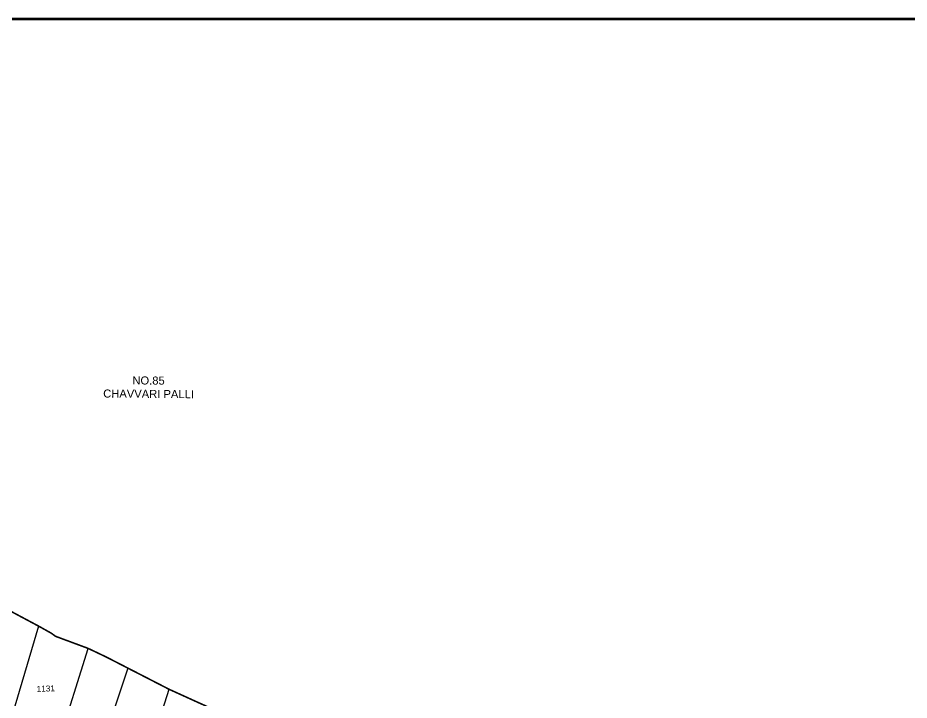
# Model space of a CAD drawing. Header units: inches. Extents: x 188839 to 233717, y 1616569 to 1632157.
# Drawn here: x 193056 to 195323, y 1622642 to 1624376 of the extents above; entities that cross this region are included whole.
import ezdxf
from ezdxf.enums import TextEntityAlignment as Align

# ---------------------------------------------------------------- set-up
doc = ezdxf.new("R2010")
doc.units = ezdxf.units.IN
doc.header["$LTSCALE"] = 15
doc.header["$MEASUREMENT"] = 0
for name, color, linetype in [('PAPER SIZE', 5, 'Continuous'), ('PLOT', 7, 'Continuous'), ('PLOT NO', 1, 'Continuous'), ('text1', 7, 'Continuous'), ('VILLAGE BOUNDRY', 5, 'Continuous')]:
    doc.layers.add(name, color=color, linetype=linetype)
doc.styles.get("Standard").update_dxf_attribs({"font": 'arial.ttf'})

msp = doc.modelspace()

# ---------------------------------------------------------------- linework, layer by layer
at = {"layer": 'PAPER SIZE', "color": 5, "const_width": 6.4}
msp.add_lwpolyline([(188842.2, 1624372.8), (198634.3, 1624372.8), (198634.3, 1616573.4), (188842.2, 1616573.4)], close=True, dxfattribs=at)
at = {"layer": 'PLOT'}
for points in [[(193108.9, 1622830), (193030.6, 1622565.8)], [(193159.6, 1622532), (193235.2, 1622773.2)], [(193336.4, 1622723), (193262.2, 1622502.5)], [(193377.8, 1622470), (193441, 1622669.3)]]:
    msp.add_lwpolyline(points, dxfattribs=at)
at = {"layer": 'VILLAGE BOUNDRY', "color": 5, "const_width": 4}
msp.add_lwpolyline([(193543.9, 1622622.6), (193441, 1622669.3), (193336.4, 1622723), (193280.7, 1622751.6), (193235.2, 1622773.2), (193152.3, 1622803.9), (193141.3, 1622811.9), (193108.9, 1622830), (193000.7, 1622887.7)], dxfattribs=at)

# ---------------------------------------------------------------- texts
at = {"layer": 'PLOT NO', "color": 0}
msp.add_text('1131', height=15, rotation=2.323, dxfattribs=at).set_placement((193127.4, 1622671), align=Align.MIDDLE_CENTER)
at = {"layer": 'text1', "color": 1, "insert": (193267.6, 1623465.3), "char_height": 20.364, "width": 239.254, "attachment_point": 1, "rotation": 359.5421}
msp.add_mtext('\\pi80.16938;NO.85  \\P\\pi6.19272;CHAVVARI PALLI', dxfattribs=at)

doc.saveas('drawing.dxf')
